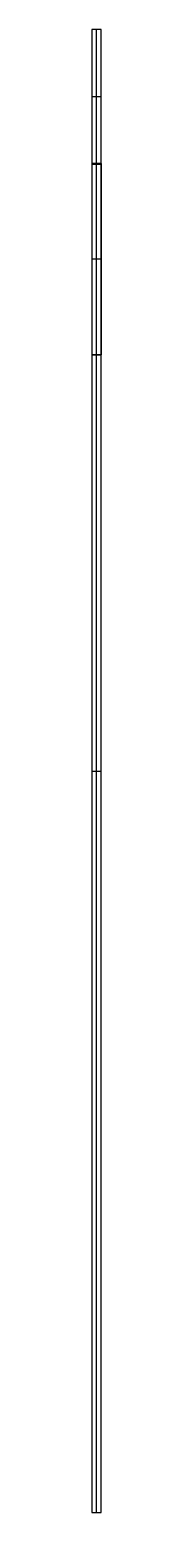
# Model space of a CAD drawing. Header units: millimetres. Extents: x 215 to 217, y -155 to 155.
import ezdxf

# ---------------------------------------------------------------- set-up
doc = ezdxf.new("R2010")
doc.units = ezdxf.units.MM
doc.header["$MEASUREMENT"] = 0
doc.layers.add('Default', color=7, linetype='Continuous', true_color=0x000000)

msp = doc.modelspace()

# ---------------------------------------------------------------- linework, layer by layer
at = {"layer": 'Default'}
for p, q in [((216, -155, 68), (216, 155, 68)), ((216, 127, 2), (216, 155, 2)), ((215, 141, 2), (217, 141, 2)), ((215, 127, 47.89), (217, 127, 47.89)), ((217, 127, 24.95), (215, 127, 24.95)), ((217, 126.97, 47.97), (215, 126.97, 47.97)), ((215, 126.89, 48), (217, 126.89, 48)), ((216, 127, 47.89), (216, 127, 2)), ((216, 87.1, 48), (216, 126.89, 48)), ((217, 107, 48), (215, 107, 48)), ((215, 87.1, 48), (217, 87.1, 48)), ((217, 87.03, 47.97), (215, 87.03, 47.97)), ((215, 87, 47.89), (217, 87, 47.89)), ((217, 87, 24.95), (215, 87, 24.95)), ((216, -155, 2), (216, 87, 2)), ((216, 87, 2), (216, 87, 47.89)), ((215, 0, 2), (217, 0, 2)), ((215, 0, 68), (217, 0, 68))]:
    msp.add_line(p, q, dxfattribs=at)
at = {"layer": 'Default', "extrusion": (1, 0, 0)}
for centre, start, end in [((126.89, 47.89, 215), 360, 90), ((126.89, 47.89, 217), 0, 90), ((87.1, 47.89, 215), 90, 180), ((87.1, 47.89, 216), 90, 180), ((87.1, 47.89, 217), 90, 180)]:
    msp.add_arc(centre, 0.105, start, end, dxfattribs=at)
at = {"layer": 'Default'}
for points in [[(217, 155, 2), (216, 155, 2), (215, 155, 2)], [(215, 155, 2), (215, 155, 35), (215, 155, 68)], [(217, 155, 68), (216, 155, 68), (215, 155, 68)], [(217, 155, 35), (216, 155, 35), (215, 155, 35)], [(216, 155, 2), (216, 155, 35), (216, 155, 68)], [(217, 155, 2), (217, 155, 35), (217, 155, 68)], [(215, 155, 2), (215, 141, 2), (215, 127, 2)], [(215, 155, 68), (215, 0, 68), (215, -155, 68)], [(215, 155, 35), (215, 141, 35), (215, 127, 35)], [(217, -155, 68), (217, 0, 68), (217, 155, 68)], [(217, 127, 2), (217, 141, 2), (217, 155, 2)], [(217, 127, 35), (217, 141, 35), (217, 155, 35)], [(215, 127, 2), (215, 127, 24.95), (215, 127, 47.89)], [(215, 127, 2), (216, 127, 2), (217, 127, 2)], [(215, 126.89, 48), (215, 107, 48), (215, 87.1, 48)], [(217, 127, 2), (217, 127, 24.95), (217, 127, 47.89)], [(217, 126.89, 48), (217, 107, 48), (217, 87.1, 48)], [(215, 87, 47.89), (215, 87, 24.95), (215, 87, 2)], [(217, 87, 2), (216, 87, 2), (215, 87, 2)], [(215, 87, 2), (215, -34, 2), (215, -155, 2)], [(215, 87, 35), (215, -34, 35), (215, -155, 35)], [(217, -155, 2), (217, -34, 2), (217, 87, 2)], [(217, 87, 47.89), (217, 87, 24.95), (217, 87, 2)], [(217, -155, 35), (217, -34, 35), (217, 87, 35)], [(215, 0, 2), (215, 0, 35), (215, 0, 68)], [(217, 0, 2), (217, 0, 35), (217, 0, 68)], [(215, -155, 2), (216, -155, 2), (217, -155, 2)], [(215, -155, 68), (216, -155, 68), (217, -155, 68)], [(215, -155, 2), (215, -155, 35), (215, -155, 68)], [(215, -155, 35), (216, -155, 35), (217, -155, 35)], [(216, -155, 2), (216, -155, 35), (216, -155, 68)], [(217, -155, 2), (217, -155, 35), (217, -155, 68)]]:
    msp.add_open_spline(points, degree=2, dxfattribs=at)

doc.saveas('drawing.dxf')
